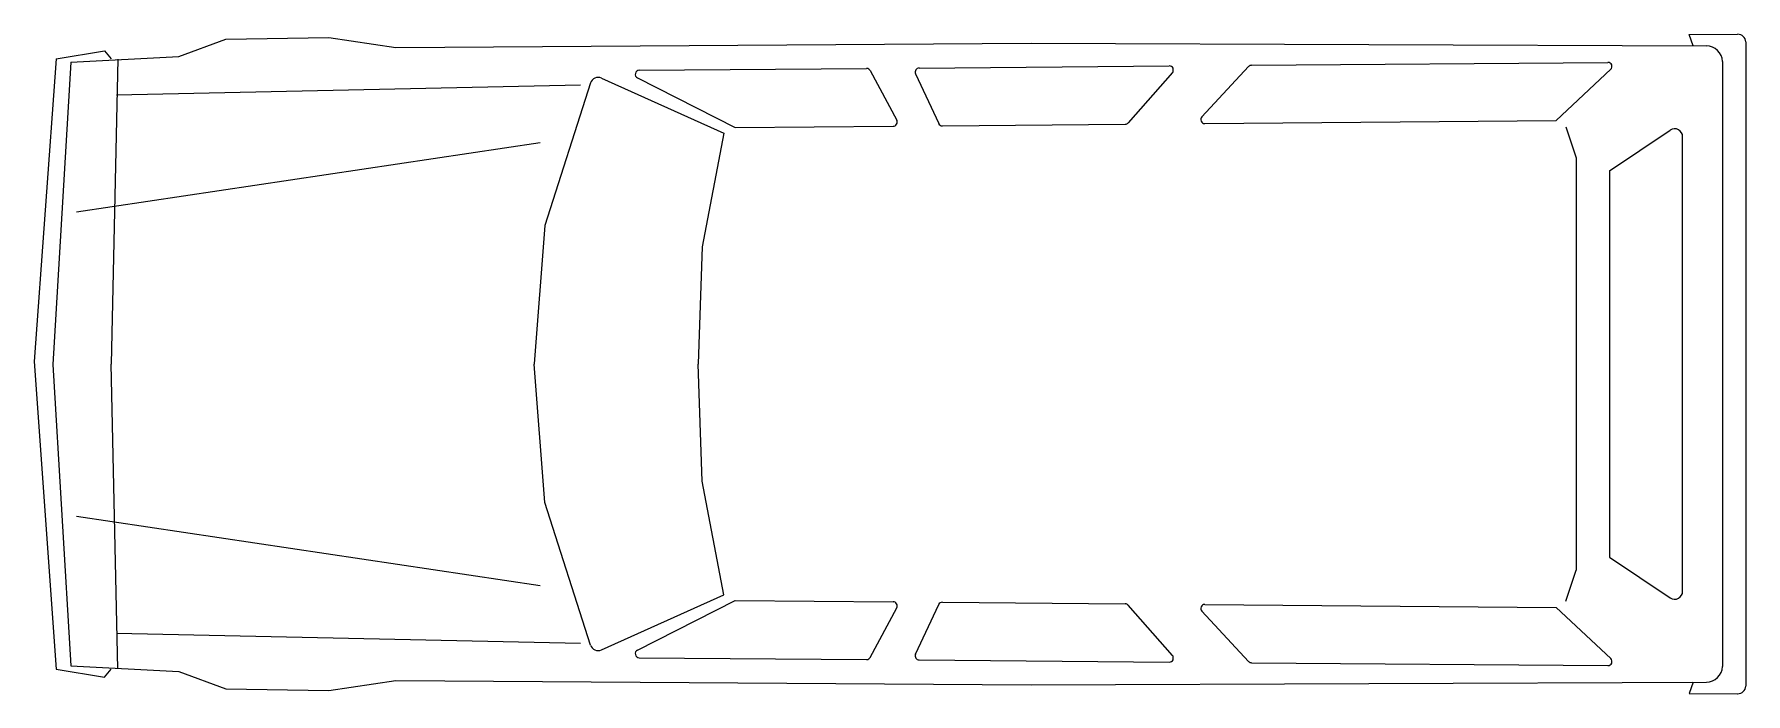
# Model space of a CAD drawing. Extents: x 0.82 to 5.82, y 0.92 to 2.85.
import ezdxf

# ---------------------------------------------------------------- set-up
doc = ezdxf.new("R2010")
doc.units = 0
doc.layers.get('0').update_dxf_attribs({"linetype": 'CONTINUOUS'})

msp = doc.modelspace()

# ---------------------------------------------------------------- linework, layer by layer
for p, q in [((1.2471, 2.7815), (1.3848, 2.8321)), ((1.3848, 2.8321), (1.6854, 2.8367)), ((1.6854, 2.8367), (1.8813, 2.8074)), ((1.8813, 2.8074), (3.7377, 2.8198)), ((3.7377, 2.8198), (5.7102, 2.8124)), ((5.6594, 2.8454), (5.8013, 2.8463)), ((5.6714, 2.8125), (5.6594, 2.8454)), ((5.825, 2.8238), (5.825, 0.9416)), ((0.8888, 2.7745), (0.825, 1.8904)), ((0.9317, 2.765), (0.8797, 1.8815)), ((0.8888, 2.7745), (1.0307, 2.7982)), ((0.9317, 2.765), (1.2471, 2.7815)), ((1.0307, 2.7982), (1.0496, 2.7746)), ((1.0696, 2.7734), (1.0494, 1.883)), ((3.4104, 2.7475), (4.1409, 2.7535)), ((4.3726, 2.7517), (4.2359, 2.6051)), ((4.3811, 2.7555), (5.4223, 2.764)), ((5.757, 2.7666), (5.757, 0.9988)), ((2.4502, 2.7039), (2.3169, 2.2873)), ((2.4822, 2.7181), (2.8398, 2.5574)), ((2.5873, 2.7186), (2.8729, 2.5735)), ((2.5925, 2.7408), (3.2567, 2.7463)), ((3.2672, 2.74), (3.3446, 2.5947)), ((3.3998, 2.7308), (3.4672, 2.5855)), ((4.1499, 2.734), (4.0208, 2.5873)), ((5.4305, 2.7437), (5.2714, 2.5942)), ((1.0658, 2.6688), (2.4213, 2.698)), ((2.8398, 2.5574), (2.7762, 2.2251)), ((2.8729, 2.5735), (3.3343, 2.5774)), ((3.4779, 2.5787), (4.0121, 2.5833)), ((4.2446, 2.5853), (5.2714, 2.5942)), ((5.2997, 2.5761), (5.3296, 2.485)), ((5.4268, 2.4469), (5.604, 2.566)), ((0.9487, 2.3278), (2.3031, 2.5301)), ((5.6406, 1.2189), (5.6406, 2.5465)), ((5.3296, 2.485), (5.3296, 1.2803)), ((5.4268, 2.4469), (5.4268, 1.3185)), ((2.3169, 2.2873), (2.2857, 1.8836)), ((2.7762, 2.2251), (2.7642, 1.8831)), ((0.825, 1.8904), (0.8888, 0.9909)), ((0.8797, 1.8815), (0.9317, 1.0004)), ((1.0696, 0.992), (1.0494, 1.8824)), ((2.3169, 1.4781), (2.2857, 1.8818)), ((2.7762, 1.5403), (2.7642, 1.8823)), ((2.8398, 1.208), (2.7762, 1.5403)), ((2.4502, 1.0615), (2.3169, 1.4781)), ((0.9487, 1.4376), (2.3031, 1.2353)), ((5.4268, 1.3185), (5.604, 1.1994)), ((5.2997, 1.1893), (5.3296, 1.2803)), ((2.4822, 1.0472), (2.8398, 1.208)), ((2.5873, 1.0468), (2.8729, 1.1919)), ((2.8729, 1.1919), (3.3343, 1.1879)), ((3.2672, 1.0253), (3.3446, 1.1706)), ((3.3998, 1.0346), (3.4672, 1.1799)), ((3.4779, 1.1867), (4.0121, 1.1821)), ((4.1499, 1.0314), (4.0208, 1.1781)), ((4.3726, 1.0136), (4.2359, 1.1603)), ((4.2446, 1.1801), (5.2714, 1.1712)), ((5.4305, 1.0217), (5.2714, 1.1712)), ((1.0658, 1.0966), (2.4213, 1.0673)), ((0.9317, 1.0004), (1.2471, 0.9838)), ((2.5925, 1.0246), (3.2567, 1.0191)), ((3.4104, 1.0178), (4.1409, 1.0119)), ((4.3811, 1.0099), (5.4223, 1.0013)), ((0.8888, 0.9909), (1.0307, 0.9672)), ((1.0307, 0.9672), (1.0496, 0.9907)), ((1.2471, 0.9838), (1.3848, 0.9333)), ((1.6854, 0.9287), (1.8813, 0.958)), ((1.8813, 0.958), (3.7377, 0.9456)), ((3.7377, 0.9456), (5.7102, 0.953)), ((5.6714, 0.9528), (5.6594, 0.9199)), ((1.3848, 0.9333), (1.6854, 0.9287)), ((5.6594, 0.9199), (5.8013, 0.9191))]:
    msp.add_line(p, q)
for centre, radius, start, end in [((5.71, 2.7654), 0.047, 1.5342, 89.7858), ((5.8015, 2.8228), 0.0235, 2.5283, 90.3442), ((4.141, 2.7418), 0.0118, 318.6635, 90.47), ((4.3812, 2.7437), 0.0118, 90.47, 137.028), ((5.4224, 2.7523), 0.0118, 313.2255, 90.47), ((2.4726, 2.6967), 0.0235, 65.7961, 162.2571), ((2.5926, 2.7291), 0.0118, 90.47, 243.0618), ((3.2568, 2.7345), 0.0118, 28.0234, 90.47), ((3.4105, 2.7358), 0.0118, 90.47, 204.8676), ((4.2445, 2.5971), 0.0118, 137.028, 270.4955), ((3.3342, 2.5892), 0.0118, 270.4955, 28.0234), ((3.4778, 2.5904), 0.0118, 204.8676, 270.4955), ((4.012, 2.5951), 0.0118, 270.4955, 318.6635), ((5.6171, 2.5465), 0.0235, 0, 123.9199), ((1.0611, 1.8827), 0.0118, 178.7004, 181.2996), ((2.2974, 1.8827), 0.0118, 175.5855, 184.4145), ((2.776, 1.8827), 0.0118, 177.991, 182.009), ((5.6171, 1.2189), 0.0235, 236.0801, 360), ((3.3342, 1.1762), 0.0118, 331.9766, 89.5045), ((3.4778, 1.1749), 0.0118, 89.5045, 155.1324), ((4.012, 1.1703), 0.0118, 41.3365, 89.5045), ((4.2445, 1.1683), 0.0118, 89.5045, 222.972), ((2.4726, 1.0687), 0.0235, 197.7429, 294.2039), ((2.5926, 1.0363), 0.0118, 116.9382, 269.53), ((3.2568, 1.0309), 0.0118, 269.53, 331.9766), ((3.4105, 1.0296), 0.0118, 155.1324, 269.53), ((4.141, 1.0236), 0.0118, 269.53, 41.3365), ((4.3812, 1.0216), 0.0118, 222.972, 269.53), ((5.4224, 1.0131), 0.0118, 269.53, 46.7745), ((5.71, 1), 0.047, 270.2142, 358.4658), ((5.8015, 0.9426), 0.0235, 269.6558, 357.4717)]:
    msp.add_arc(centre, radius, start, end)

doc.saveas('drawing.dxf')
